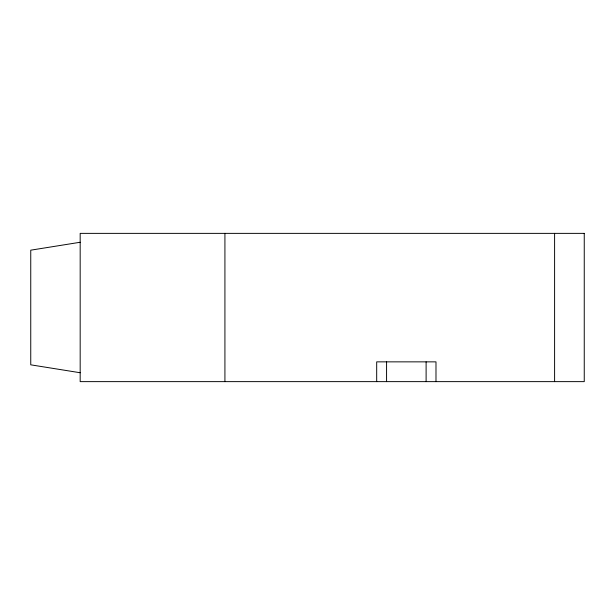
<?xml version="1.0" encoding="UTF-8"?>
<svg xmlns="http://www.w3.org/2000/svg" width="615" height="615" viewBox="0 0 615 615"><rect width="100%" height="100%" fill="white"/><g stroke="black" fill="none" stroke-linecap="round" stroke-linejoin="round"><path stroke-width="0.92" d="M80.173 242.264L30.75 250.174L30.75 364.826L80.173 372.736M554.599 233.369L554.599 381.631M435.989 381.631L435.989 361.858L376.688 361.858L376.688 381.631M426.11 361.858L426.11 381.631M386.574 361.858L386.574 381.631M224.921 233.369L224.921 381.631M584.25 233.369L80.173 233.369L80.173 381.631L584.25 381.631L584.25 233.369"/></g></svg>
